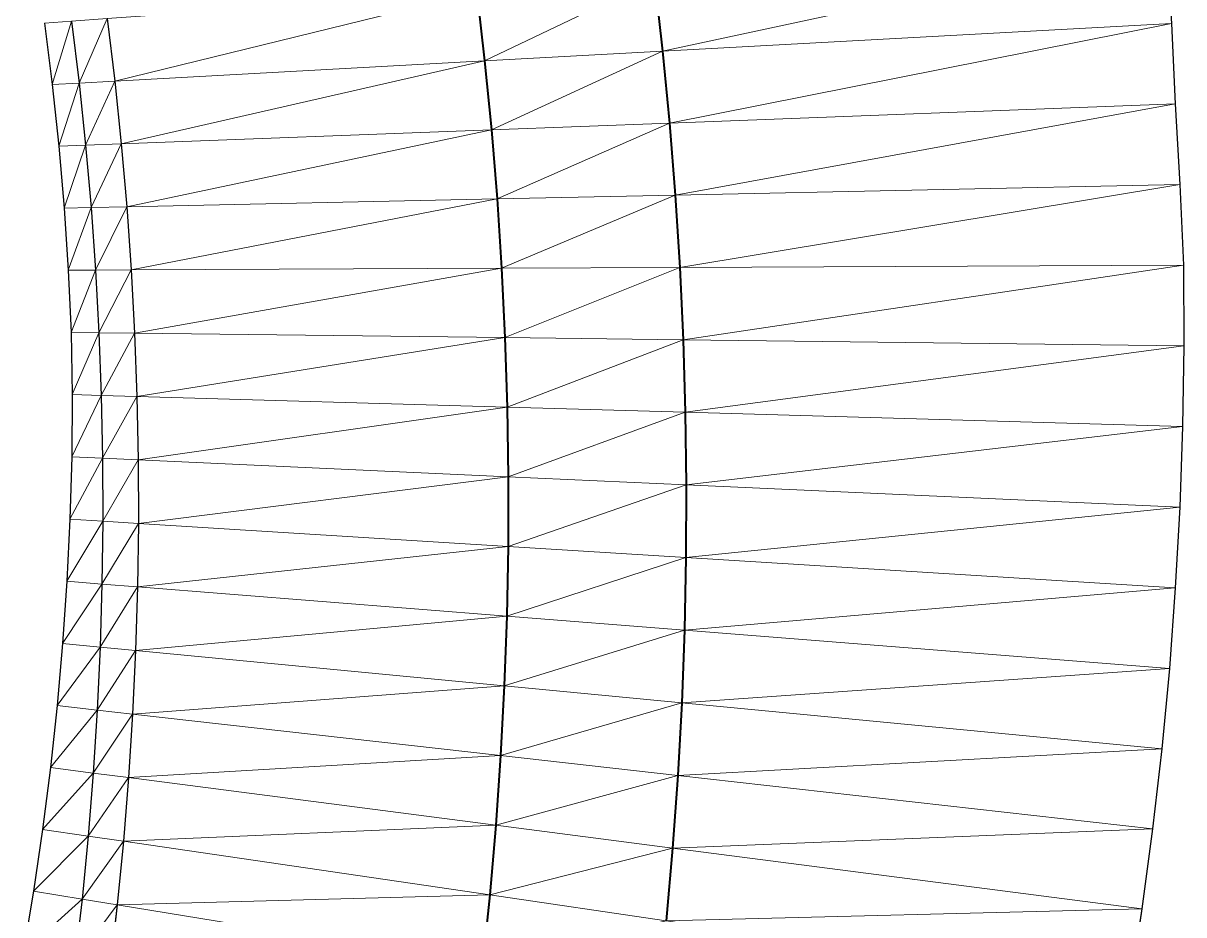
# Model space of a CAD drawing. Header units: metres. Extents: x 246428 to 246884, y 7418966 to 7419490.
# Drawn here: x 246577.91 to 246610.46, y 7419129.38 to 7419154.39 of the extents above; entities that cross this region are included whole.
import ezdxf

# ---------------------------------------------------------------- set-up
doc = ezdxf.new("R2010")
doc.units = ezdxf.units.M
doc.linetypes.add('blank name', pattern=[0])
doc.linetypes.add('HIDDEN', pattern=[9.525, 6.35, -3.175])
doc.layers.add('_12D_UNMAPPED', color=7, linetype='Continuous')
doc.layers.add('BATTER', color=250, linetype='HIDDEN', lineweight=25)
doc.layers.add('DRAINAGE_SWALE', color=7, linetype='CHANNEL_DASHDOT_X4', lineweight=40)
doc.styles.get("Standard").update_dxf_attribs({"font": 'romans.shx', "width": 0.65})
doc.linetypes.add('CHANNEL_DASHDOT_X4', pattern='A,6,-1,1,-1,0.004,[">",Standard,S=4,R=0,X=0,Y=-1.7144],0.004,1,-1,6,-1,1,-1', length=20.008)

msp = doc.modelspace()

# ---------------------------------------------------------------- linework, layer by layer
at = {"layer": '_12D_UNMAPPED', "color": 3, "linetype": 'blank name', "lineweight": 0}
for points in [[(246595.84, 7419153.601, 29.447), (246595.612, 7419155.613, 29.455), (246609.974, 7419156.637, 31.855)], [(246595.84, 7419153.601, 29.447), (246609.974, 7419156.637, 31.855), (246610.118, 7419154.38, 31.83)], [(246590.625, 7419155.257, 29.555), (246595.612, 7419155.613, 29.455), (246590.848, 7419153.328, 29.547)], [(246595.612, 7419155.613, 29.455), (246595.84, 7419153.601, 29.447), (246590.848, 7419153.328, 29.547)], [(246580.473, 7419152.762, 31.278), (246580.261, 7419154.518, 31.287), (246590.625, 7419155.257, 29.555)], [(246580.473, 7419152.762, 31.278), (246590.625, 7419155.257, 29.555), (246590.848, 7419153.328, 29.547)], [(246578.505, 7419154.392, 31.16), (246579.263, 7419154.447, 31.287), (246578.722, 7419152.666, 31.153)], [(246579.263, 7419154.447, 31.287), (246579.475, 7419152.707, 31.278), (246578.722, 7419152.666, 31.153)], [(246579.263, 7419154.447, 31.287), (246580.261, 7419154.518, 31.287), (246579.475, 7419152.707, 31.278)], [(246580.261, 7419154.518, 31.287), (246580.473, 7419152.762, 31.278), (246579.475, 7419152.707, 31.278)], [(246596.035, 7419151.584, 29.439), (246595.84, 7419153.601, 29.447), (246610.118, 7419154.38, 31.83)], [(246596.035, 7419151.584, 29.439), (246610.118, 7419154.38, 31.83), (246610.217, 7419152.121, 31.804)], [(246590.848, 7419153.328, 29.547), (246595.84, 7419153.601, 29.447), (246591.039, 7419151.394, 29.539)], [(246595.84, 7419153.601, 29.447), (246596.035, 7419151.584, 29.439), (246591.039, 7419151.394, 29.539)], [(246580.656, 7419151.001, 31.27), (246580.473, 7419152.762, 31.278), (246590.848, 7419153.328, 29.547)], [(246580.656, 7419151.001, 31.27), (246590.848, 7419153.328, 29.547), (246591.039, 7419151.394, 29.539)], [(246578.722, 7419152.666, 31.153), (246579.475, 7419152.707, 31.278), (246578.906, 7419150.934, 31.145)], [(246579.475, 7419152.707, 31.278), (246579.657, 7419150.963, 31.27), (246578.906, 7419150.934, 31.145)], [(246579.475, 7419152.707, 31.278), (246580.473, 7419152.762, 31.278), (246579.657, 7419150.963, 31.27)], [(246580.473, 7419152.762, 31.278), (246580.656, 7419151.001, 31.27), (246579.657, 7419150.963, 31.27)], [(246596.196, 7419149.562, 29.431), (246596.035, 7419151.584, 29.439), (246610.217, 7419152.121, 31.804)], [(246596.196, 7419149.562, 29.431), (246610.217, 7419152.121, 31.804), (246610.35, 7419149.862, 31.79)], [(246591.039, 7419151.394, 29.539), (246596.035, 7419151.584, 29.439), (246591.197, 7419149.456, 29.531)], [(246596.035, 7419151.584, 29.439), (246596.196, 7419149.562, 29.431), (246591.197, 7419149.456, 29.531)], [(246580.81, 7419149.235, 31.262), (246580.656, 7419151.001, 31.27), (246591.039, 7419151.394, 29.539)], [(246580.81, 7419149.235, 31.262), (246591.039, 7419151.394, 29.539), (246591.197, 7419149.456, 29.531)], [(246578.906, 7419150.934, 31.145), (246579.657, 7419150.963, 31.27), (246579.054, 7419149.198, 31.136)], [(246579.657, 7419150.963, 31.27), (246579.81, 7419149.214, 31.262), (246579.054, 7419149.198, 31.136)], [(246579.657, 7419150.963, 31.27), (246580.656, 7419151.001, 31.27), (246579.81, 7419149.214, 31.262)], [(246580.656, 7419151.001, 31.27), (246580.81, 7419149.235, 31.262), (246579.81, 7419149.214, 31.262)], [(246596.323, 7419147.536, 29.422), (246596.196, 7419149.562, 29.431), (246610.35, 7419149.862, 31.79)], [(246596.323, 7419147.536, 29.422), (246610.35, 7419149.862, 31.79), (246610.448, 7419147.6, 31.777)], [(246591.197, 7419149.456, 29.531), (246596.196, 7419149.562, 29.431), (246591.324, 7419147.513, 29.522)], [(246596.196, 7419149.562, 29.431), (246596.323, 7419147.536, 29.422), (246591.324, 7419147.513, 29.522)], [(246579.054, 7419149.198, 31.136), (246579.81, 7419149.214, 31.262), (246579.168, 7419147.458, 31.126)], [(246579.81, 7419149.214, 31.262), (246579.935, 7419147.461, 31.254), (246579.168, 7419147.458, 31.126)], [(246579.81, 7419149.214, 31.262), (246580.81, 7419149.235, 31.262), (246579.935, 7419147.461, 31.254)], [(246580.81, 7419149.235, 31.262), (246580.935, 7419147.466, 31.254), (246579.935, 7419147.461, 31.254)], [(246580.935, 7419147.466, 31.254), (246580.81, 7419149.235, 31.262), (246591.197, 7419149.456, 29.531)], [(246580.935, 7419147.466, 31.254), (246591.197, 7419149.456, 29.531), (246591.324, 7419147.513, 29.522)], [(246596.417, 7419145.506, 29.414), (246596.323, 7419147.536, 29.422), (246610.448, 7419147.6, 31.777)], [(246610.458, 7419145.336, 31.755), (246596.417, 7419145.506, 29.414), (246610.448, 7419147.6, 31.777)], [(246579.935, 7419147.461, 31.254), (246579.247, 7419145.714, 31.115), (246579.168, 7419147.458, 31.126)], [(246580.029, 7419145.705, 31.246), (246579.247, 7419145.714, 31.115), (246579.935, 7419147.461, 31.254)], [(246580.935, 7419147.466, 31.254), (246580.029, 7419145.705, 31.246), (246579.935, 7419147.461, 31.254)], [(246581.029, 7419145.693, 31.246), (246580.029, 7419145.705, 31.246), (246580.935, 7419147.466, 31.254)], [(246581.029, 7419145.693, 31.246), (246580.935, 7419147.466, 31.254), (246591.324, 7419147.513, 29.522)], [(246591.417, 7419145.567, 29.514), (246581.029, 7419145.693, 31.246), (246591.324, 7419147.513, 29.522)], [(246596.323, 7419147.536, 29.422), (246591.417, 7419145.567, 29.514), (246591.324, 7419147.513, 29.522)], [(246596.417, 7419145.506, 29.414), (246591.417, 7419145.567, 29.514), (246596.323, 7419147.536, 29.422)], [(246579.247, 7419145.714, 31.115), (246580.029, 7419145.705, 31.246), (246579.281, 7419143.969, 31.102)], [(246580.029, 7419145.705, 31.246), (246580.095, 7419143.945, 31.238), (246579.281, 7419143.969, 31.102)], [(246580.029, 7419145.705, 31.246), (246581.029, 7419145.693, 31.246), (246580.095, 7419143.945, 31.238)], [(246581.029, 7419145.693, 31.246), (246581.094, 7419143.916, 31.238), (246580.095, 7419143.945, 31.238)], [(246581.094, 7419143.916, 31.238), (246581.029, 7419145.693, 31.246), (246591.417, 7419145.567, 29.514)], [(246581.094, 7419143.916, 31.238), (246591.417, 7419145.567, 29.514), (246591.479, 7419143.617, 29.506)], [(246591.417, 7419145.567, 29.514), (246596.417, 7419145.506, 29.414), (246591.479, 7419143.617, 29.506)], [(246596.417, 7419145.506, 29.414), (246596.477, 7419143.474, 29.406), (246591.479, 7419143.617, 29.506)], [(246596.417, 7419145.506, 29.414), (246610.458, 7419145.336, 31.755), (246596.477, 7419143.474, 29.406)], [(246596.477, 7419143.474, 29.406), (246610.458, 7419145.336, 31.755), (246610.424, 7419143.072, 31.732)], [(246579.281, 7419143.969, 31.102), (246580.095, 7419143.945, 31.238), (246579.265, 7419142.223, 31.085)], [(246580.095, 7419143.945, 31.238), (246580.131, 7419142.183, 31.229), (246579.265, 7419142.223, 31.085)], [(246580.095, 7419143.945, 31.238), (246581.094, 7419143.916, 31.238), (246580.131, 7419142.183, 31.229)], [(246581.094, 7419143.916, 31.238), (246581.13, 7419142.138, 31.229), (246580.131, 7419142.183, 31.229)], [(246581.13, 7419142.138, 31.229), (246581.094, 7419143.916, 31.238), (246591.479, 7419143.617, 29.506)], [(246581.13, 7419142.138, 31.229), (246591.479, 7419143.617, 29.506), (246591.508, 7419141.666, 29.498)], [(246591.479, 7419143.617, 29.506), (246596.477, 7419143.474, 29.406), (246591.508, 7419141.666, 29.498)], [(246596.477, 7419143.474, 29.406), (246596.502, 7419141.439, 29.398), (246591.508, 7419141.666, 29.498)], [(246596.502, 7419141.439, 29.398), (246596.477, 7419143.474, 29.406), (246610.424, 7419143.072, 31.732)], [(246596.502, 7419141.439, 29.398), (246610.424, 7419143.072, 31.732), (246610.345, 7419140.809, 31.707)], [(246579.265, 7419142.223, 31.085), (246580.131, 7419142.183, 31.229), (246579.215, 7419140.477, 31.067)], [(246580.131, 7419142.183, 31.229), (246580.138, 7419140.419, 31.221), (246579.215, 7419140.477, 31.067)], [(246580.131, 7419142.183, 31.229), (246581.13, 7419142.138, 31.229), (246580.138, 7419140.419, 31.221)], [(246581.13, 7419142.138, 31.229), (246581.136, 7419140.357, 31.221), (246580.138, 7419140.419, 31.221)], [(246581.136, 7419140.357, 31.221), (246581.13, 7419142.138, 31.229), (246591.508, 7419141.666, 29.498)], [(246581.136, 7419140.357, 31.221), (246591.508, 7419141.666, 29.498), (246591.504, 7419139.712, 29.49)], [(246591.508, 7419141.666, 29.498), (246596.502, 7419141.439, 29.398), (246591.504, 7419139.712, 29.49)], [(246596.502, 7419141.439, 29.398), (246596.494, 7419139.402, 29.39), (246591.504, 7419139.712, 29.49)], [(246596.494, 7419139.402, 29.39), (246596.502, 7419141.439, 29.398), (246610.345, 7419140.809, 31.707)], [(246596.494, 7419139.402, 29.39), (246610.345, 7419140.809, 31.707), (246610.221, 7419138.548, 31.682)], [(246579.215, 7419140.477, 31.067), (246580.138, 7419140.419, 31.221), (246579.13, 7419138.731, 31.048)], [(246580.138, 7419140.419, 31.221), (246580.115, 7419138.654, 31.213), (246579.13, 7419138.731, 31.048)], [(246580.138, 7419140.419, 31.221), (246581.136, 7419140.357, 31.221), (246580.115, 7419138.654, 31.213)], [(246581.136, 7419140.357, 31.221), (246581.112, 7419138.575, 31.213), (246580.115, 7419138.654, 31.213)], [(246581.112, 7419138.575, 31.213), (246581.136, 7419140.357, 31.221), (246591.504, 7419139.712, 29.49)], [(246581.112, 7419138.575, 31.213), (246591.504, 7419139.712, 29.49), (246591.467, 7419137.758, 29.482)], [(246591.504, 7419139.712, 29.49), (246596.494, 7419139.402, 29.39), (246591.467, 7419137.758, 29.482)], [(246596.494, 7419139.402, 29.39), (246596.451, 7419137.364, 29.382), (246591.467, 7419137.758, 29.482)], [(246596.451, 7419137.364, 29.382), (246596.494, 7419139.402, 29.39), (246610.221, 7419138.548, 31.682)], [(246579.13, 7419138.731, 31.048), (246580.115, 7419138.654, 31.213), (246579.011, 7419136.988, 31.029)], [(246580.115, 7419138.654, 31.213), (246580.062, 7419136.887, 31.205), (246579.011, 7419136.988, 31.029)], [(246580.115, 7419138.654, 31.213), (246581.112, 7419138.575, 31.213), (246580.062, 7419136.887, 31.205)], [(246581.112, 7419138.575, 31.213), (246581.058, 7419136.792, 31.205), (246580.062, 7419136.887, 31.205)], [(246581.058, 7419136.792, 31.205), (246581.112, 7419138.575, 31.213), (246591.467, 7419137.758, 29.482)], [(246596.451, 7419137.364, 29.382), (246610.221, 7419138.548, 31.682), (246610.053, 7419136.29, 31.656)], [(246581.058, 7419136.792, 31.205), (246591.467, 7419137.758, 29.482), (246591.398, 7419135.802, 29.474)], [(246591.467, 7419137.758, 29.482), (246596.451, 7419137.364, 29.382), (246591.398, 7419135.802, 29.474)], [(246596.451, 7419137.364, 29.382), (246596.375, 7419135.325, 29.374), (246591.398, 7419135.802, 29.474)], [(246596.375, 7419135.325, 29.374), (246596.451, 7419137.364, 29.382), (246610.053, 7419136.29, 31.656)], [(246579.011, 7419136.988, 31.029), (246580.062, 7419136.887, 31.205), (246578.858, 7419135.246, 31.008)], [(246580.062, 7419136.887, 31.205), (246579.98, 7419135.12, 31.197), (246578.858, 7419135.246, 31.008)], [(246580.062, 7419136.887, 31.205), (246581.058, 7419136.792, 31.205), (246579.98, 7419135.12, 31.197)], [(246581.058, 7419136.792, 31.205), (246580.974, 7419135.008, 31.197), (246579.98, 7419135.12, 31.197)], [(246580.974, 7419135.008, 31.197), (246581.058, 7419136.792, 31.205), (246591.398, 7419135.802, 29.474)], [(246596.375, 7419135.325, 29.374), (246610.053, 7419136.29, 31.656), (246609.841, 7419134.036, 31.628)], [(246580.974, 7419135.008, 31.197), (246591.398, 7419135.802, 29.474), (246591.295, 7419133.846, 29.465)], [(246591.398, 7419135.802, 29.474), (246596.375, 7419135.325, 29.374), (246591.295, 7419133.846, 29.465)], [(246578.858, 7419135.246, 31.008), (246579.98, 7419135.12, 31.197), (246578.671, 7419133.508, 30.987)], [(246596.375, 7419135.325, 29.374), (246596.264, 7419133.287, 29.365), (246591.295, 7419133.846, 29.465)], [(246596.264, 7419133.287, 29.365), (246596.375, 7419135.325, 29.374), (246609.841, 7419134.036, 31.628)], [(246579.98, 7419135.12, 31.197), (246579.868, 7419133.353, 31.188), (246578.671, 7419133.508, 30.987)], [(246579.98, 7419135.12, 31.197), (246580.974, 7419135.008, 31.197), (246579.868, 7419133.353, 31.188)], [(246580.974, 7419135.008, 31.197), (246580.86, 7419133.224, 31.188), (246579.868, 7419133.353, 31.188)], [(246580.86, 7419133.224, 31.188), (246580.974, 7419135.008, 31.197), (246591.295, 7419133.846, 29.465)], [(246596.264, 7419133.287, 29.365), (246609.841, 7419134.036, 31.628), (246609.585, 7419131.787, 31.6)], [(246580.86, 7419133.224, 31.188), (246591.295, 7419133.846, 29.465), (246591.16, 7419131.89, 29.457)], [(246591.295, 7419133.846, 29.465), (246596.264, 7419133.287, 29.365), (246591.16, 7419131.89, 29.457)], [(246578.671, 7419133.508, 30.987), (246579.868, 7419133.353, 31.188), (246578.449, 7419131.773, 30.965)], [(246579.868, 7419133.353, 31.188), (246579.727, 7419131.586, 31.18), (246578.449, 7419131.773, 30.965)], [(246579.868, 7419133.353, 31.188), (246580.86, 7419133.224, 31.188), (246579.727, 7419131.586, 31.18)], [(246596.264, 7419133.287, 29.365), (246596.119, 7419131.248, 29.357), (246591.16, 7419131.89, 29.457)], [(246596.119, 7419131.248, 29.357), (246596.264, 7419133.287, 29.365), (246609.585, 7419131.787, 31.6)], [(246580.86, 7419133.224, 31.188), (246580.716, 7419131.441, 31.18), (246579.727, 7419131.586, 31.18)], [(246580.716, 7419131.441, 31.18), (246580.86, 7419133.224, 31.188), (246591.16, 7419131.89, 29.457)], [(246578.449, 7419131.773, 30.965), (246579.727, 7419131.586, 31.18), (246578.195, 7419130.043, 30.942)], [(246580.716, 7419131.441, 31.18), (246591.16, 7419131.89, 29.457), (246590.993, 7419129.936, 29.449)], [(246591.16, 7419131.89, 29.457), (246596.119, 7419131.248, 29.357), (246590.993, 7419129.936, 29.449)], [(246609.285, 7419129.543, 31.57), (246596.119, 7419131.248, 29.357), (246609.585, 7419131.787, 31.6)], [(246579.727, 7419131.586, 31.18), (246579.556, 7419129.82, 31.172), (246578.195, 7419130.043, 30.942)], [(246580.716, 7419131.441, 31.18), (246579.556, 7419129.82, 31.172), (246579.727, 7419131.586, 31.18)], [(246580.543, 7419129.659, 31.172), (246579.556, 7419129.82, 31.172), (246580.716, 7419131.441, 31.18)], [(246580.543, 7419129.659, 31.172), (246580.716, 7419131.441, 31.18), (246590.993, 7419129.936, 29.449)], [(246596.119, 7419131.248, 29.357), (246595.94, 7419129.211, 29.349), (246590.993, 7419129.936, 29.449)], [(246609.285, 7419129.543, 31.57), (246595.94, 7419129.211, 29.349), (246596.119, 7419131.248, 29.357)], [(246579.556, 7419129.82, 31.172), (246577.906, 7419128.318, 30.918), (246578.195, 7419130.043, 30.942)], [(246579.556, 7419129.82, 31.172), (246579.355, 7419128.056, 31.163), (246577.906, 7419128.318, 30.918)], [(246579.556, 7419129.82, 31.172), (246580.543, 7419129.659, 31.172), (246579.355, 7419128.056, 31.163)], [(246590.792, 7419127.982, 29.441), (246580.543, 7419129.659, 31.172), (246590.993, 7419129.936, 29.449)], [(246595.94, 7419129.211, 29.349), (246590.792, 7419127.982, 29.441), (246590.993, 7419129.936, 29.449)], [(246580.543, 7419129.659, 31.172), (246580.339, 7419127.878, 31.163), (246579.355, 7419128.056, 31.163)], [(246580.339, 7419127.878, 31.163), (246580.543, 7419129.659, 31.172), (246590.792, 7419127.982, 29.441)], [(246595.94, 7419129.211, 29.349), (246609.285, 7419129.543, 31.57), (246608.939, 7419127.307, 31.539)]]:
    msp.add_3dface(points, dxfattribs=at)
at = {"layer": 'BATTER'}
for points in [[(246609.974, 7419156.637, 31.855), (246610.118, 7419154.38, 31.83), (246610.217, 7419152.121, 31.804), (246610.35, 7419149.862, 31.79), (246610.448, 7419147.6, 31.777), (246610.458, 7419145.336, 31.755), (246610.424, 7419143.072, 31.732), (246610.345, 7419140.809, 31.707), (246610.221, 7419138.548, 31.682), (246610.053, 7419136.29, 31.656), (246609.841, 7419134.036, 31.628), (246609.585, 7419131.787, 31.6), (246609.285, 7419129.543, 31.57), (246608.939, 7419127.307, 31.539)], [(246579.263, 7419154.447, 31.287), (246579.475, 7419152.707, 31.278), (246579.657, 7419150.963, 31.27), (246579.81, 7419149.214, 31.262), (246579.935, 7419147.461, 31.254), (246580.029, 7419145.705, 31.246), (246580.095, 7419143.945, 31.238), (246580.131, 7419142.183, 31.229), (246580.138, 7419140.419, 31.221), (246580.115, 7419138.654, 31.213), (246580.062, 7419136.887, 31.205), (246579.98, 7419135.12, 31.197), (246579.868, 7419133.353, 31.188), (246579.727, 7419131.586, 31.18), (246579.556, 7419129.82, 31.172), (246579.355, 7419128.056, 31.163)], [(246580.261, 7419154.518, 31.287), (246580.473, 7419152.762, 31.278), (246580.656, 7419151.001, 31.27), (246580.81, 7419149.235, 31.262), (246580.935, 7419147.466, 31.254), (246581.029, 7419145.693, 31.246), (246581.094, 7419143.916, 31.238), (246581.13, 7419142.138, 31.229), (246581.136, 7419140.357, 31.221), (246581.112, 7419138.575, 31.213), (246581.058, 7419136.792, 31.205), (246580.974, 7419135.008, 31.197), (246580.86, 7419133.224, 31.188), (246580.716, 7419131.441, 31.18), (246580.543, 7419129.659, 31.172), (246580.339, 7419127.878, 31.163)], [(246578.505, 7419154.392, 31.16), (246578.722, 7419152.666, 31.153), (246578.906, 7419150.934, 31.145), (246579.054, 7419149.198, 31.136), (246579.168, 7419147.458, 31.126), (246579.247, 7419145.714, 31.115), (246579.281, 7419143.969, 31.102), (246579.265, 7419142.223, 31.085), (246579.215, 7419140.477, 31.067), (246579.13, 7419138.731, 31.048), (246579.011, 7419136.988, 31.029), (246578.858, 7419135.246, 31.008), (246578.671, 7419133.508, 30.987), (246578.449, 7419131.773, 30.965), (246578.195, 7419130.043, 30.942), (246577.906, 7419128.318, 30.918)]]:
    msp.add_polyline3d(points, dxfattribs=at)
at = {"layer": 'DRAINAGE_SWALE'}
for points in [[(246595.612, 7419155.613, 29.455), (246595.84, 7419153.601, 29.447), (246596.035, 7419151.584, 29.439), (246596.196, 7419149.562, 29.431), (246596.323, 7419147.536, 29.422), (246596.417, 7419145.506, 29.414), (246596.477, 7419143.474, 29.406), (246596.502, 7419141.439, 29.398), (246596.494, 7419139.402, 29.39), (246596.451, 7419137.364, 29.382), (246596.375, 7419135.325, 29.374), (246596.264, 7419133.287, 29.365), (246596.119, 7419131.248, 29.357), (246595.94, 7419129.211, 29.349)], [(246590.625, 7419155.257, 29.555), (246590.848, 7419153.328, 29.547), (246591.039, 7419151.394, 29.539), (246591.197, 7419149.456, 29.531), (246591.324, 7419147.513, 29.522), (246591.417, 7419145.567, 29.514), (246591.479, 7419143.617, 29.506), (246591.508, 7419141.666, 29.498), (246591.504, 7419139.712, 29.49), (246591.467, 7419137.758, 29.482), (246591.398, 7419135.802, 29.474), (246591.295, 7419133.846, 29.465), (246591.16, 7419131.89, 29.457), (246590.993, 7419129.936, 29.449), (246590.792, 7419127.982, 29.441)]]:
    msp.add_polyline3d(points, dxfattribs=at)

doc.saveas('drawing.dxf')
